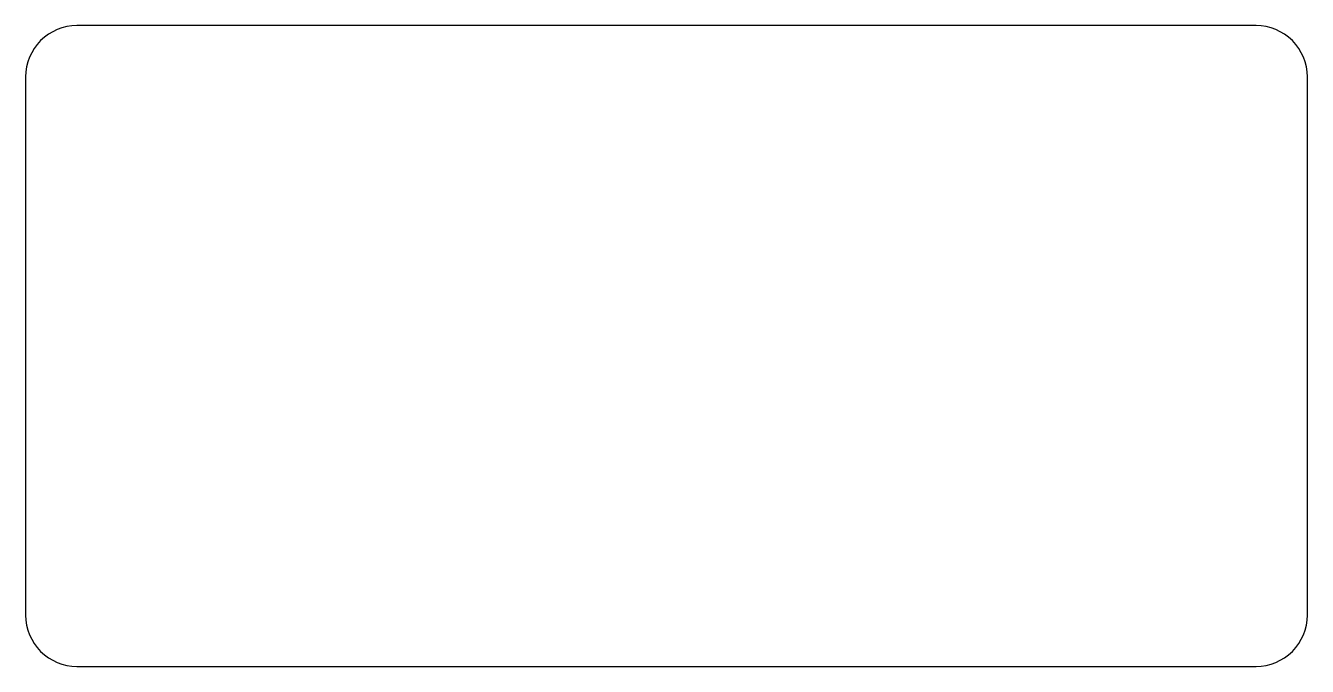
# Model space of a CAD drawing. Header units: millimetres. Extents: x -10 to 10, y -5 to 5.
import ezdxf

# ---------------------------------------------------------------- set-up
doc = ezdxf.new("R2010")
doc.units = ezdxf.units.MM

msp = doc.modelspace()

# ---------------------------------------------------------------- linework, layer by layer
msp.add_lwpolyline([(9.2, -5, 0.414214), (10, -4.2), (10, 4.2, 0.414214), (9.2, 5), (-9.2, 5, 0.414214), (-10, 4.2), (-10, -4.2, 0.414214), (-9.2, -5)], format="xyb", close=True)

doc.saveas('drawing.dxf')
